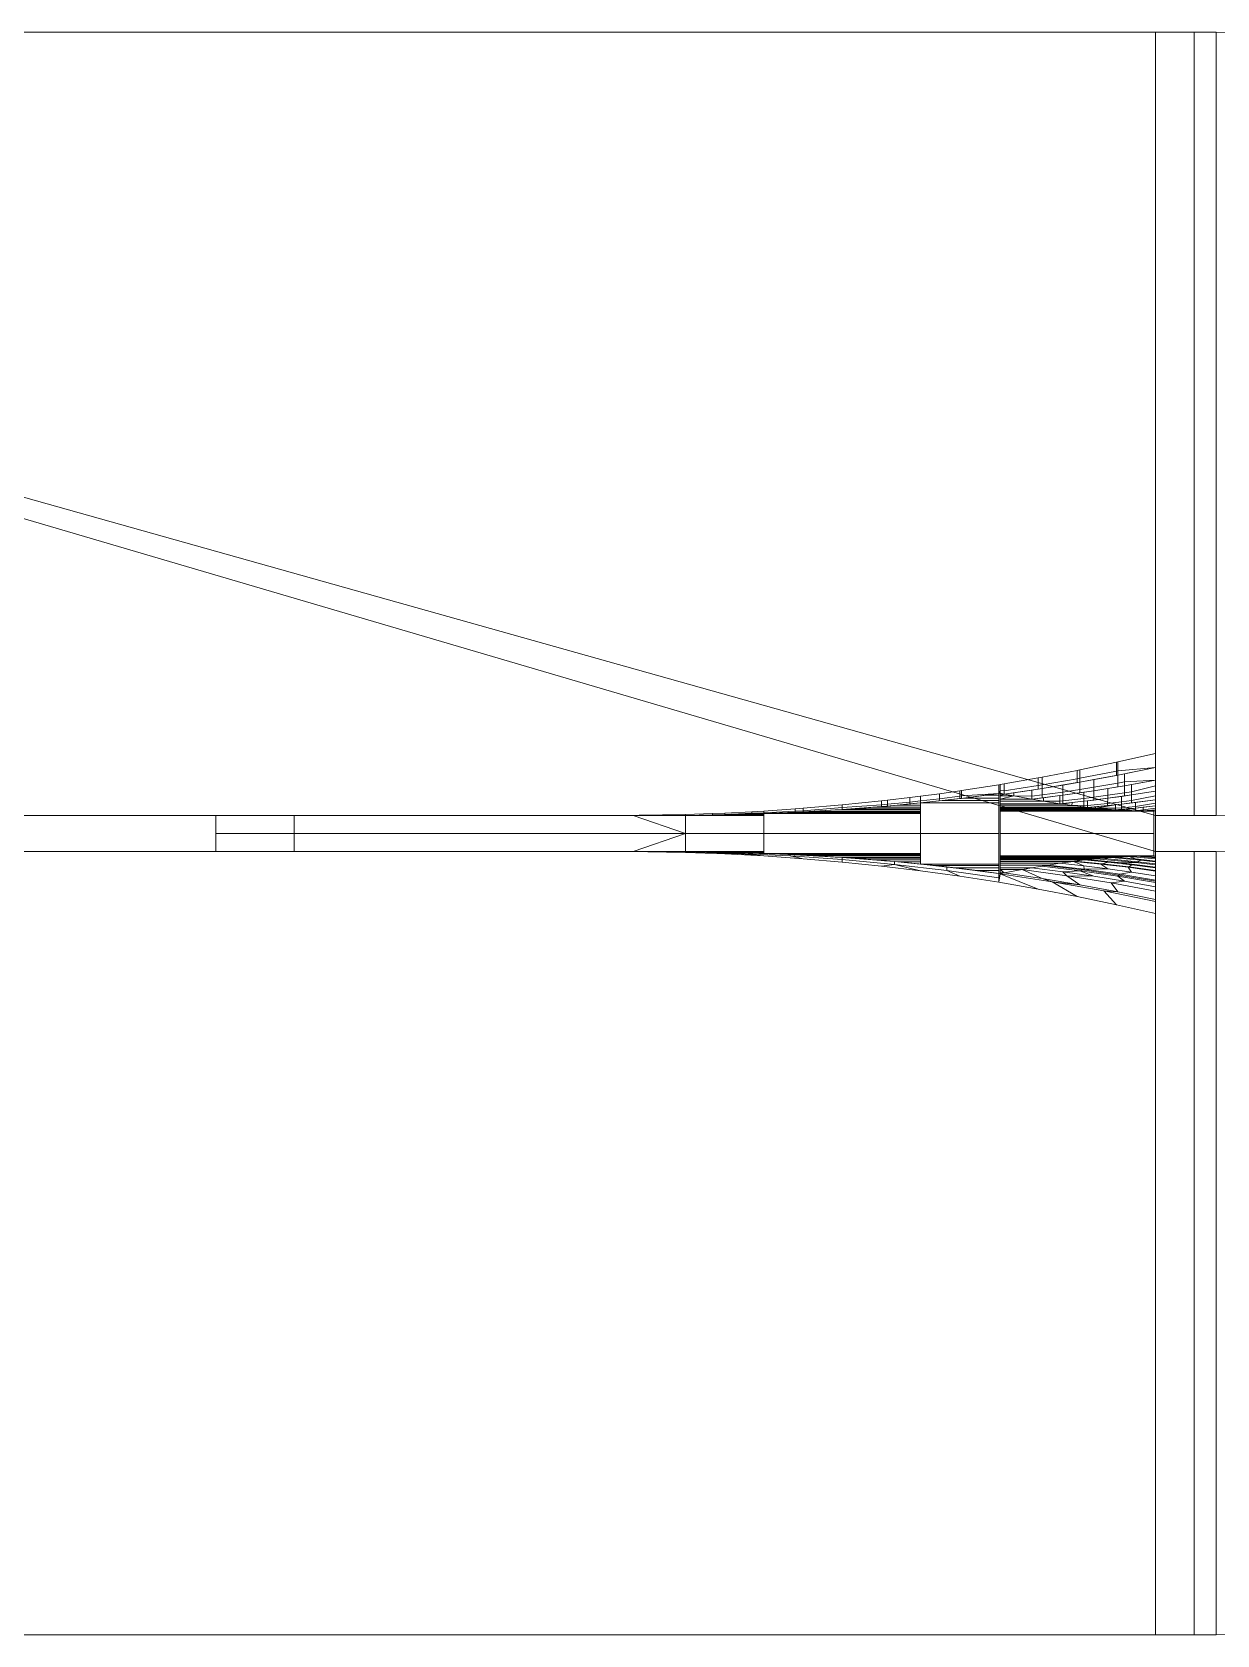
# Model space of a CAD drawing. Header units: millimetres. Extents: x -6 to 280, y -45 to 45.
# Drawn here: x 153.7 to 219.8, y -44.7 to 44.7 of the extents above; entities that cross this region are included whole.
import ezdxf

# ---------------------------------------------------------------- set-up
doc = ezdxf.new("R2010")
doc.units = ezdxf.units.MM
doc.header["$LTSCALE"] = 11.192908

msp = doc.modelspace()

# ---------------------------------------------------------------- meshes
at = {"linetype": 'Continuous', "lineweight": 0}
mesh = msp.add_polyface(dxfattribs=at)
corners = [(59.08, -44.736, 24.99), (59.08, -44.736, 24.99), (59.08, -1.004, 24.99), (59.08, -1.004, 24.99), (59.08, 1.004, 24.99), (59.08, 1.004, 24.99), (59.08, 44.736, 24.99), (59.08, 44.736, 24.99), (60.907, -44.74, 24.99), (60.907, 44.74, 24.99), (59.08, -1.004, 24.99), (59.08, 1.004, 24.99), (216.357, -44.739, 24.99), (216.357, -1.001, 24.99), (216.357, -1.001, 24.99), (216.357, 1.001, 24.99), (216.357, 1.001, 24.99), (216.357, 44.739, 24.99), (218.527, -44.739, 24.99), (218.527, -1.001, 24.99), (218.527, 1.001, 24.99), (218.527, 44.739, 24.99), (218.527, -44.739, 24.99), (218.527, -1.001, 24.99), (218.527, 1.001, 24.99), (218.527, 44.739, 24.99), (219.759, -44.733, 24.99), (219.759, -1.007, 24.99), (219.759, 1.007, 24.99), (219.759, 44.733, 24.99), (220.991, -44.714, 24.99), (220.991, -1.026, 24.99), (220.991, 1.026, 24.99), (220.991, 44.714, 24.99), (222.223, -44.683, 24.99), (222.223, -1.057, 24.99), (222.223, 1.057, 24.99), (222.223, 44.683, 24.99), (223.455, -44.638, 24.99), (223.455, -1.102, 24.99), (223.455, 1.102, 24.99), (223.455, 44.638, 24.99), (224.687, -44.581, 24.99), (224.687, -1.159, 24.99), (224.687, 1.159, 24.99), (224.687, 44.581, 24.99), (225.095, -44.559, 24.99), (225.095, -1.181, 24.99), (225.095, 1.181, 24.99), (225.095, 44.559, 24.99), (226.315, -44.486, 24.99), (226.315, -1.254, 24.99), (226.315, 1.254, 24.99), (226.315, 44.486, 24.99), (227.533, -44.4, 24.99), (227.533, -1.34, 24.99), (227.533, 1.34, 24.99), (227.533, 44.4, 24.99), (228.751, -44.302, 24.99), (228.751, -1.438, 24.99), (228.751, 1.438, 24.99), (228.751, 44.302, 24.99), (229.968, -44.191, 24.99), (229.968, -1.549, 24.99), (229.968, 1.549, 24.99), (229.968, 44.191, 24.99)]
mesh.append_faces([[corners[k] for k in face] for face in [(0, 1, 2, 3), (4, 5, 6, 7), (1, 8, 9, 2), (2, 9, 9, 10), (10, 9, 9, 11), (11, 9, 9, 5), (5, 9, 9, 6), (8, 12, 13, 9), (9, 13, 14, 9), (9, 14, 15, 9), (9, 15, 16, 9), (9, 16, 17, 9), (12, 18, 19, 13), (16, 20, 21, 17), (18, 22, 23, 19), (20, 24, 25, 21), (22, 26, 27, 23), (24, 28, 29, 25), (26, 30, 31, 27), (28, 32, 33, 29), (30, 34, 35, 31), (32, 36, 37, 33), (34, 38, 39, 35), (36, 40, 41, 37), (38, 42, 43, 39), (40, 44, 45, 41), (42, 46, 47, 43), (44, 48, 49, 45), (46, 50, 51, 47), (48, 52, 53, 49), (50, 54, 55, 51), (52, 56, 57, 53), (54, 58, 59, 55), (56, 60, 61, 57), (58, 62, 63, 59), (60, 64, 65, 61)]])
mesh = msp.add_polyface(dxfattribs=at)
corners = [(207.62, 2.72, 6.706), (207.62, 2.235, 7.747), (207.696, 2.733, 6.706), (207.696, 2.4, 7.396), (207.696, 2.245, 7.747), (207.922, 2.77, 6.706), (207.922, 2.38, 7.514), (207.922, 2.201, 7.925), (209.814, 3.103, 6.706), (209.814, 2.678, 7.514), (209.814, 2.48, 7.925), (210.04, 3.145, 6.706), (210.04, 2.716, 7.514), (210.04, 2.515, 7.925), (212.002, 3.524, 6.706), (212.002, 3.061, 7.514), (212.002, 2.842, 7.925), (212.152, 3.554, 6.706), (212.152, 3.088, 7.514), (212.153, 2.868, 7.925), (214.183, 3.979, 6.706), (214.183, 3.482, 7.515), (214.183, 3.244, 7.925), (214.258, 3.995, 6.706), (214.258, 3.497, 7.515), (214.258, 3.258, 7.925), (216.357, 4.465, 6.706), (216.357, 3.685, 7.925)]
mesh.append_faces([[corners[k] for k in face] for face in [(0, 2, 3, 1), (1, 3, 4, 1), (2, 5, 6, 3), (3, 6, 7, 4), (5, 8, 9, 6), (6, 9, 10, 7), (8, 11, 12, 9), (9, 12, 13, 10), (11, 14, 15, 12), (12, 15, 16, 13), (14, 17, 18, 15), (15, 18, 19, 16), (17, 20, 21, 18), (18, 21, 22, 19), (20, 23, 24, 21), (21, 24, 25, 22), (23, 26, 27, 24), (24, 27, 27, 25)]])
mesh = msp.add_polyface(dxfattribs=at)
corners = [(207.922, 2.201, 7.925), (208.456, 2.277, 7.925), (208.456, 2.1, 8.344), (209.474, 2.427, 7.925), (209.474, 2.076, 8.734), (209.474, 1.916, 9.144), (210.04, 2.515, 7.925), (210.04, 2.151, 8.734), (210.04, 1.985, 9.144), (211.202, 2.704, 7.925), (211.202, 2.315, 8.734), (211.202, 2.135, 9.144), (212.153, 2.868, 7.925), (212.153, 2.46, 8.734), (212.153, 2.269, 9.144), (212.925, 3.007, 7.925), (212.925, 2.583, 8.734), (212.925, 2.384, 9.144), (214.258, 3.258, 7.925), (214.259, 2.811, 8.734), (214.259, 2.598, 9.144), (214.643, 3.334, 7.925), (214.644, 2.88, 8.734), (214.644, 2.664, 9.144), (216.357, 3.685, 7.925), (216.357, 2.975, 9.144)]
mesh.append_faces([[corners[k] for k in face] for face in [(0, 1, 2, 0), (1, 3, 4, 2), (2, 4, 5, 2), (3, 6, 7, 4), (4, 7, 8, 5), (6, 9, 10, 7), (7, 10, 11, 8), (9, 12, 13, 10), (10, 13, 14, 11), (12, 15, 16, 13), (13, 16, 17, 14), (15, 18, 19, 16), (16, 19, 20, 17), (18, 21, 22, 19), (19, 22, 23, 20), (21, 24, 25, 22), (22, 25, 25, 23)]])
mesh = msp.add_polyface(dxfattribs=at)
corners = [(198.882, 1.593, 6.706), (198.882, 1.455, 7.224), (198.882, 1.339, 7.747), (201.074, 1.818, 6.706), (201.073, 1.599, 7.397), (201.072, 1.505, 7.747), (201.405, 1.855, 6.706), (201.404, 1.631, 7.397), (201.403, 1.533, 7.747), (202.666, 2.005, 6.706), (202.664, 1.758, 7.397), (202.664, 1.649, 7.747), (203.261, 2.08, 6.706), (203.26, 1.823, 7.397), (203.259, 1.708, 7.747), (204.305, 2.219, 6.706), (204.304, 1.943, 7.397), (204.303, 1.819, 7.747), (205.444, 2.38, 6.706), (205.443, 2.085, 7.397), (205.442, 1.951, 7.747), (205.545, 2.395, 6.706), (205.544, 2.098, 7.397), (205.543, 1.963, 7.747), (207.62, 2.72, 6.706), (207.62, 2.235, 7.747)]
mesh.append_faces([[corners[k] for k in face] for face in [(0, 3, 4, 1), (1, 4, 5, 2), (3, 6, 7, 4), (4, 7, 8, 5), (6, 9, 10, 7), (7, 10, 11, 8), (9, 12, 13, 10), (10, 13, 14, 11), (12, 15, 16, 13), (13, 16, 17, 14), (15, 18, 19, 16), (16, 19, 20, 17), (18, 21, 22, 19), (19, 22, 23, 20), (21, 24, 25, 22), (22, 25, 25, 23)]])
mesh = msp.add_polyface(dxfattribs=at)
corners = [(209.474, 1.916, 9.144), (210.109, 1.993, 9.144), (210.109, 1.809, 9.643), (211.028, 2.112, 9.144), (211.027, 1.801, 9.952), (211.026, 1.664, 10.363), (211.202, 2.135, 9.144), (211.201, 1.82, 9.952), (211.2, 1.681, 10.363), (212.364, 2.3, 9.144), (212.364, 1.958, 9.952), (212.363, 1.805, 10.363), (212.925, 2.384, 9.144), (212.924, 2.03, 9.952), (212.924, 1.87, 10.363), (213.698, 2.506, 9.144), (213.698, 2.135, 9.952), (213.698, 1.967, 10.363), (214.644, 2.664, 9.144), (214.644, 2.273, 9.952), (214.643, 2.095, 10.363), (215.029, 2.731, 9.144), (215.029, 2.333, 9.951), (215.029, 2.15, 10.363), (216.357, 2.975, 9.144), (216.357, 2.655, 9.748), (216.357, 2.358, 10.363)]
mesh.append_faces([[corners[k] for k in face] for face in [(0, 1, 2, 0), (1, 3, 4, 2), (2, 4, 5, 2), (3, 6, 7, 4), (4, 7, 8, 5), (6, 9, 10, 7), (7, 10, 11, 8), (9, 12, 13, 10), (10, 13, 14, 11), (12, 15, 16, 13), (13, 16, 17, 14), (15, 18, 19, 16), (16, 19, 20, 17), (18, 21, 22, 19), (19, 22, 23, 20), (21, 24, 25, 22), (22, 25, 26, 23)]])
mesh = msp.add_polyface(dxfattribs=at)
corners = [(203.251, 0, 7.747), (207.62, 0, 7.747), (203.251, 1.707, 7.747), (207.62, 1.707, 7.747), (204.453, 1.836, 7.747), (207.62, 1.836, 7.747), (205.656, 1.977, 7.747), (207.62, 1.977, 7.747), (206.859, 2.131, 7.747), (207.62, 2.131, 7.747), (207.62, 2.235, 7.747)]
mesh.append_faces([[corners[k] for k in face] for face in [(0, 2, 3, 1), (2, 4, 5, 3), (4, 6, 7, 5), (6, 8, 9, 7), (8, 10, 10, 9)]])
mesh = msp.add_polyface(dxfattribs=at)
corners = [(207.696, 0, 7.747), (216.281, 0, 14.491), (207.696, 1.254, 7.747), (216.281, 1.254, 14.491), (207.696, 1.26, 7.747), (215.683, 1.26, 14.021), (207.696, 1.278, 7.747), (215.038, 1.278, 13.515), (207.696, 1.309, 7.747), (214.397, 1.309, 13.011), (207.696, 1.326, 7.747), (214.131, 1.326, 12.802), (207.696, 1.375, 7.747), (213.463, 1.375, 12.278), (207.696, 1.436, 7.747), (212.802, 1.436, 11.758), (207.696, 1.459, 7.747), (212.578, 1.459, 11.582), (207.696, 1.544, 7.747), (211.879, 1.544, 11.033), (207.696, 1.64, 7.747), (211.189, 1.64, 10.491), (207.696, 1.664, 7.747), (211.026, 1.664, 10.363), (207.696, 1.809, 7.747), (210.109, 1.809, 9.643), (207.696, 1.916, 7.747), (209.474, 1.916, 9.144), (207.696, 2.1, 7.747), (208.456, 2.1, 8.344), (207.696, 2.201, 7.747), (207.922, 2.201, 7.925), (207.696, 2.245, 7.747)]
mesh.append_faces([[corners[k] for k in face] for face in [(0, 2, 3, 1), (2, 4, 5, 3), (4, 6, 7, 5), (6, 8, 9, 7), (8, 10, 11, 9), (10, 12, 13, 11), (12, 14, 15, 13), (14, 16, 17, 15), (16, 18, 19, 17), (18, 20, 21, 19), (20, 22, 23, 21), (22, 24, 25, 23), (24, 26, 27, 25), (26, 28, 29, 26), (26, 29, 29, 27), (28, 30, 31, 28), (28, 31, 31, 29), (30, 32, 32, 31)]])
mesh = msp.add_polyface(dxfattribs=at)
corners = [(211.026, 1.664, 10.363), (211.189, 1.68, 10.363), (211.189, 1.64, 10.491), (211.707, 1.733, 10.363), (211.706, 1.567, 10.897), (212.363, 1.805, 10.363), (212.362, 1.581, 11.058), (212.361, 1.484, 11.41), (212.58, 1.83, 10.363), (212.579, 1.569, 11.171), (212.578, 1.459, 11.582), (213.698, 1.967, 10.363), (213.696, 1.682, 11.171), (213.696, 1.561, 11.582), (214.472, 2.071, 10.363), (214.471, 1.771, 11.171), (214.47, 1.642, 11.582), (215.029, 2.15, 10.363), (215.028, 1.84, 11.171), (215.028, 1.706, 11.582), (216.357, 2.358, 10.363), (216.357, 2.102, 10.966), (216.357, 1.877, 11.582)]
mesh.append_faces([[corners[k] for k in face] for face in [(0, 1, 2, 0), (1, 3, 3, 2), (2, 3, 4, 2), (3, 5, 6, 4), (4, 6, 7, 4), (5, 8, 9, 6), (6, 9, 10, 7), (8, 11, 12, 9), (9, 12, 13, 10), (11, 14, 15, 12), (12, 15, 16, 13), (14, 17, 18, 15), (15, 18, 19, 16), (17, 20, 21, 18), (18, 21, 22, 19)]])
mesh = msp.add_polyface(dxfattribs=at)
corners = [(212.578, 1.459, 11.582), (212.802, 1.479, 11.582), (212.802, 1.436, 11.758), (213.009, 1.497, 11.582), (213.009, 1.416, 11.92), (214.133, 1.606, 11.582), (214.132, 1.406, 12.392), (214.131, 1.326, 12.802), (214.47, 1.642, 11.582), (214.469, 1.436, 12.392), (214.469, 1.353, 12.802), (215.246, 1.732, 11.582), (215.245, 1.511, 12.392), (215.245, 1.421, 12.802), (216.357, 1.877, 11.582), (216.357, 1.692, 12.188), (216.357, 1.537, 12.802)]
mesh.append_faces([[corners[k] for k in face] for face in [(0, 1, 2, 0), (1, 3, 4, 2), (3, 5, 5, 4), (4, 5, 6, 4), (4, 6, 7, 4), (5, 8, 9, 6), (6, 9, 10, 7), (8, 11, 12, 9), (9, 12, 13, 10), (11, 14, 15, 12), (12, 15, 16, 13)]])
mesh = msp.add_polyface(dxfattribs=at)
corners = [(150.825, 1.001, 6.706), (150.825, 1.001, 7.747), (183.795, 1.001, 6.706), (185.518, 1.001, 7.214), (187.217, 1.001, 7.747)]
mesh.append_faces([[corners[k] for k in face] for face in [(0, 2, 3, 1), (1, 3, 4, 1)]])
mesh = msp.add_polyface(dxfattribs=at)
corners = [(163.932, 0, 7.747), (168.3, 0, 7.747), (163.932, 1.001, 7.747), (168.3, 1.001, 7.747)]
mesh.append_faces([[corners[k] for k in face] for face in [(0, 2, 3, 1)]])
mesh = msp.add_polyface(dxfattribs=at)
corners = [(168.3, 0, 7.747), (190.144, 0, 7.747), (168.3, 1.001, 7.747), (187.217, 1.001, 7.747), (187.217, 1.001, 7.747), (190.144, 1.001, 7.747), (188.942, 1.004, 7.747), (190.144, 1.004, 7.747), (190.144, 1.014, 7.747)]
mesh.append_faces([[corners[k] for k in face] for face in [(0, 2, 3, 1), (1, 3, 4, 1), (1, 4, 5, 1), (4, 6, 7, 5), (6, 8, 8, 7)]])
mesh = msp.add_polyface(dxfattribs=at)
corners = [(183.795, 1.001, 6.706), (184.231, 1.001, 6.832), (185.73, 1.001, 7.279), (187.217, 1.001, 7.747), (186.97, 1.011, 6.706), (188.109, 1.004, 7.394), (188.672, 1.003, 7.747), (187.555, 1.016, 6.706), (188.942, 1.004, 7.747), (190.144, 1.064, 6.706), (190.144, 1.014, 7.747)]
mesh.append_faces([[corners[k] for k in face] for face in [(0, 4, 4, 1), (1, 4, 5, 2), (2, 5, 6, 3), (4, 7, 8, 5), (5, 8, 8, 6), (7, 9, 10, 8)]])
mesh = msp.add_polyface(dxfattribs=at)
corners = [(190.144, 1.064, 6.706), (190.144, 1.014, 7.747), (191.65, 1.114, 6.706), (191.649, 1.038, 7.747), (192.331, 1.142, 6.706), (192.33, 1.052, 7.747), (193.835, 1.216, 6.706), (193.834, 1.127, 7.399), (193.834, 1.093, 7.747), (194.517, 1.256, 6.706), (194.516, 1.155, 7.399), (194.515, 1.117, 7.747), (196.253, 1.372, 6.706), (196.252, 1.241, 7.398), (196.252, 1.189, 7.747), (196.701, 1.406, 6.706), (196.7, 1.267, 7.398), (196.699, 1.211, 7.747), (198.882, 1.593, 6.706), (198.882, 1.455, 7.224), (198.882, 1.339, 7.747)]
mesh.append_faces([[corners[k] for k in face] for face in [(0, 2, 3, 1), (2, 4, 5, 3), (4, 6, 7, 5), (5, 7, 8, 5), (6, 9, 10, 7), (7, 10, 11, 8), (9, 12, 13, 10), (10, 13, 14, 11), (12, 15, 16, 13), (13, 16, 17, 14), (15, 18, 19, 16), (16, 19, 20, 17)]])
mesh = msp.add_polyface(dxfattribs=at)
corners = [(190.144, 0, 7.747), (194.513, 0, 7.747), (190.144, 1.014, 7.747), (194.513, 1.014, 7.747), (191.649, 1.038, 7.747), (194.513, 1.038, 7.747), (193.154, 1.073, 7.747), (194.513, 1.073, 7.747), (194.513, 1.116, 7.747)]
mesh.append_faces([[corners[k] for k in face] for face in [(0, 2, 3, 1), (2, 4, 5, 3), (4, 6, 7, 5), (6, 8, 8, 7)]])
mesh = msp.add_polyface(dxfattribs=at)
corners = [(194.513, 0, 7.747), (203.251, 0, 7.747), (194.513, 1.116, 7.747), (203.251, 1.116, 7.747), (195.856, 1.171, 7.747), (203.251, 1.171, 7.747), (197.182, 1.237, 7.747), (203.251, 1.237, 7.747), (198.488, 1.314, 7.747), (203.251, 1.314, 7.747), (198.882, 1.339, 7.747), (203.251, 1.339, 7.747), (199.469, 1.38, 7.747), (203.251, 1.38, 7.747), (200.73, 1.476, 7.747), (203.251, 1.476, 7.747), (201.99, 1.585, 7.747), (203.251, 1.585, 7.747), (203.251, 1.707, 7.747)]
mesh.append_faces([[corners[k] for k in face] for face in [(0, 2, 3, 1), (2, 4, 5, 3), (4, 6, 7, 5), (6, 8, 9, 7), (8, 10, 11, 9), (10, 12, 13, 11), (12, 14, 15, 13), (14, 16, 17, 15), (16, 18, 18, 17)]])
mesh = msp.add_polyface(dxfattribs=at)
corners = [(214.131, 1.326, 12.802), (214.364, 1.344, 12.802), (214.364, 1.311, 12.985), (214.638, 1.367, 12.802), (214.638, 1.296, 13.2), (215.245, 1.421, 12.802), (215.244, 1.271, 13.675), (215.684, 1.464, 12.802), (215.683, 1.316, 13.613), (215.683, 1.26, 14.021), (216.357, 1.537, 12.802), (216.357, 1.414, 13.409), (216.357, 1.317, 14.021)]
mesh.append_faces([[corners[k] for k in face] for face in [(0, 1, 2, 0), (1, 3, 3, 2), (2, 3, 4, 2), (3, 5, 5, 4), (4, 5, 6, 4), (5, 7, 8, 6), (6, 8, 9, 6), (7, 10, 11, 8), (8, 11, 12, 9)]])
mesh = msp.add_polyface(dxfattribs=at)
corners = [(215.683, 1.26, 14.021), (216.281, 1.31, 14.021), (216.281, 1.254, 14.491), (216.357, 1.317, 14.021), (216.357, 1.261, 14.491)]
mesh.append_faces([[corners[k] for k in face] for face in [(0, 1, 2, 0), (1, 3, 4, 2)]])
mesh = msp.add_polyface(dxfattribs=at)
corners = [(216.357, -1.261, 14.491), (216.357, -1.219, 14.491), (216.357, -1.219, 14.94), (216.357, -1.196, 14.491), (216.357, -1.196, 15.24), (216.357, -1.156, 14.491), (216.357, -1.156, 15.92), (216.357, -1.131, 14.491), (216.357, -1.131, 16.459), (216.357, -1.099, 14.491), (216.357, -1.099, 17.272), (216.357, -1.086, 14.491), (216.357, -1.086, 17.678), (216.357, -1.055, 14.491), (216.357, -1.055, 18.898), (216.357, -1.029, 14.491), (216.357, -1.029, 20.117), (216.357, -1.012, 14.491), (216.357, -1.012, 21.336), (216.357, -1.004, 14.491), (216.357, -1.004, 22.555), (216.357, -1.001, 14.491), (216.357, -1.001, 23.533), (216.357, -1.001, 23.533), (216.357, -1.001, 24.99), (216.357, 1.001, 14.491), (216.357, 1.001, 23.533), (216.357, 1.001, 23.533), (216.357, 1.001, 24.99), (216.357, 1.004, 14.491), (216.357, 1.004, 22.555), (216.357, 1.012, 14.491), (216.357, 1.012, 21.336), (216.357, 1.029, 14.491), (216.357, 1.029, 20.117), (216.357, 1.055, 14.491), (216.357, 1.055, 18.898), (216.357, 1.086, 14.491), (216.357, 1.086, 17.678), (216.357, 1.09, 14.491), (216.357, 1.09, 17.538), (216.357, 1.131, 14.491), (216.357, 1.131, 16.459), (216.357, 1.156, 14.491), (216.357, 1.156, 15.92), (216.357, 1.196, 14.491), (216.357, 1.196, 15.24), (216.357, 1.219, 14.491), (216.357, 1.219, 14.94), (216.357, 1.261, 14.491)]
mesh.append_faces([[corners[k] for k in face] for face in [(0, 1, 2, 0), (1, 3, 4, 2), (3, 5, 6, 4), (5, 7, 8, 6), (7, 9, 10, 8), (9, 11, 12, 10), (11, 13, 14, 12), (13, 15, 16, 14), (15, 17, 18, 16), (17, 19, 20, 18), (19, 21, 22, 20), (21, 25, 26, 22), (22, 26, 26, 23), (23, 26, 27, 24), (24, 27, 28, 24), (25, 29, 30, 26), (29, 31, 32, 30), (31, 33, 34, 32), (33, 35, 36, 34), (35, 37, 38, 36), (37, 39, 40, 38), (39, 41, 42, 40), (41, 43, 44, 42), (43, 45, 46, 44), (45, 47, 48, 46), (47, 49, 49, 48)]])
mesh = msp.add_polyface(dxfattribs=at)
corners = [(216.357, 1.001, 23.533), (216.703, 1.001, 23.774), (216.357, 1.001, 23.774)]
mesh.append_faces([[corners[k] for k in face] for face in [(0, 1, 2, 0)]])
mesh = msp.add_polyface(dxfattribs=at)
corners = [(216.357, 1.001, 24.994), (216.357, 1.001, 24.384), (217.267, 1.001, 24.994), (216.357, 1.001, 24.003), (217.837, 1.001, 24.994), (216.357, 1.001, 23.774), (218.178, 1.001, 24.994), (216.703, 1.001, 23.774), (218.533, 1.001, 24.994)]
mesh.append_faces([[corners[k] for k in face] for face in [(0, 1, 2, 0), (1, 3, 4, 2), (3, 5, 6, 4), (5, 7, 8, 6)]])
mesh = msp.add_polyface(dxfattribs=at)
corners = [(163.932, -1.001, 7.747), (168.3, -1.001, 7.747), (163.932, 0, 7.747), (168.3, 0, 7.747)]
mesh.append_faces([[corners[k] for k in face] for face in [(0, 2, 3, 1)]])
mesh = msp.add_polyface(dxfattribs=at)
corners = [(190.144, -1.014, 7.747), (188.403, -1.002, 7.747), (190.144, -1.002, 7.747), (168.3, -1.001, 7.747), (187.217, -1.001, 7.747), (187.217, -1.001, 7.747), (190.144, -1.001, 7.747), (168.3, 0, 7.747), (190.144, 0, 7.747)]
mesh.append_faces([[corners[k] for k in face] for face in [(0, 1, 2, 0), (1, 5, 6, 2), (3, 7, 8, 4), (4, 8, 8, 5), (5, 8, 8, 6)]])
mesh = msp.add_polyface(dxfattribs=at)
corners = [(203.251, -1.707, 7.747), (201.99, -1.585, 7.747), (203.251, -1.585, 7.747), (200.73, -1.476, 7.747), (203.251, -1.476, 7.747), (199.469, -1.38, 7.747), (203.251, -1.38, 7.747), (198.882, -1.339, 7.747), (203.251, -1.339, 7.747), (198.488, -1.314, 7.747), (203.251, -1.314, 7.747), (197.182, -1.237, 7.747), (203.251, -1.237, 7.747), (195.856, -1.171, 7.747), (203.251, -1.171, 7.747), (194.513, -1.116, 7.747), (203.251, -1.116, 7.747), (194.513, 0, 7.747), (203.251, 0, 7.747)]
mesh.append_faces([[corners[k] for k in face] for face in [(0, 1, 2, 0), (1, 3, 4, 2), (3, 5, 6, 4), (5, 7, 8, 6), (7, 9, 10, 8), (9, 11, 12, 10), (11, 13, 14, 12), (13, 15, 16, 14), (15, 17, 18, 16)]])
mesh = msp.add_polyface(dxfattribs=at)
corners = [(207.696, -2.245, 7.747), (207.696, -2.201, 7.747), (207.922, -2.201, 7.925), (207.696, -2.013, 7.747), (208.93, -2.013, 8.716), (207.696, -1.916, 7.747), (209.474, -1.916, 9.144), (207.696, -1.764, 7.747), (210.38, -1.764, 9.856), (207.696, -1.664, 7.747), (211.026, -1.664, 10.363), (207.696, -1.565, 7.747), (211.714, -1.565, 10.903), (207.696, -1.478, 7.747), (212.411, -1.478, 11.451), (207.696, -1.459, 7.747), (212.578, -1.459, 11.582), (207.696, -1.394, 7.747), (213.237, -1.394, 12.1), (207.696, -1.341, 7.747), (213.903, -1.341, 12.623), (207.696, -1.326, 7.747), (214.131, -1.326, 12.802), (207.696, -1.29, 7.747), (214.77, -1.29, 13.304), (207.696, -1.266, 7.747), (215.414, -1.266, 13.809), (207.696, -1.26, 7.747), (215.683, -1.26, 14.021), (207.696, -1.254, 7.747), (216.281, -1.254, 14.491), (207.696, 0, 7.747), (216.281, 0, 14.491)]
mesh.append_faces([[corners[k] for k in face] for face in [(0, 1, 2, 0), (1, 3, 3, 2), (2, 3, 4, 2), (3, 5, 6, 4), (5, 7, 8, 6), (7, 9, 10, 8), (9, 11, 12, 10), (11, 13, 14, 12), (13, 15, 16, 14), (15, 17, 18, 16), (17, 19, 20, 18), (19, 21, 22, 20), (21, 23, 24, 22), (23, 25, 26, 24), (25, 27, 28, 26), (27, 29, 30, 28), (29, 31, 32, 30)]])
mesh = msp.add_polyface(dxfattribs=at)
corners = [(194.513, -1.116, 7.747), (193.009, -1.069, 7.747), (194.513, -1.069, 7.747), (191.504, -1.035, 7.747), (194.513, -1.035, 7.747), (190.144, -1.014, 7.747), (194.513, -1.014, 7.747), (190.144, 0, 7.747), (194.513, 0, 7.747)]
mesh.append_faces([[corners[k] for k in face] for face in [(0, 1, 2, 0), (1, 3, 4, 2), (3, 5, 6, 4), (5, 7, 8, 6)]])
mesh = msp.add_polyface(dxfattribs=at)
corners = [(207.62, -2.235, 7.747), (206.417, -2.072, 7.747), (207.62, -2.072, 7.747), (205.214, -1.923, 7.747), (207.62, -1.923, 7.747), (204.012, -1.787, 7.747), (207.62, -1.787, 7.747), (203.251, -1.707, 7.747), (207.62, -1.707, 7.747), (203.251, 0, 7.747), (207.62, 0, 7.747)]
mesh.append_faces([[corners[k] for k in face] for face in [(0, 1, 2, 0), (1, 3, 4, 2), (3, 5, 6, 4), (5, 7, 8, 6), (7, 9, 10, 8)]])
mesh = msp.add_polyface(dxfattribs=at)
corners = [(150.825, -1.001, 6.706), (183.795, -1.001, 6.706), (150.825, -1.001, 7.232), (185.518, -1.001, 7.214), (150.825, -1.001, 7.747), (187.183, -1.001, 7.736), (187.217, -1.001, 7.747)]
mesh.append_faces([[corners[k] for k in face] for face in [(0, 2, 3, 1), (2, 4, 5, 3), (4, 6, 6, 5)]])
mesh = msp.add_polyface(dxfattribs=at)
corners = [(183.795, -1.001, 6.706), (186.97, -1.011, 6.706), (190.144, -1.064, 6.706), (185.518, -1.001, 7.214), (188.602, -1.011, 7.226), (190.144, -1.032, 7.231), (187.184, -1.001, 7.736), (190.144, -1.014, 7.747), (187.199, -1.001, 7.741), (188.838, -1.004, 7.747), (187.217, -1.001, 7.747)]
mesh.append_faces([[corners[k] for k in face] for face in [(0, 3, 4, 1), (1, 4, 5, 2), (3, 6, 7, 4), (4, 7, 7, 5), (6, 8, 9, 7), (8, 10, 10, 9)]])
mesh = msp.add_polyface(dxfattribs=at)
corners = [(190.144, -1.064, 6.706), (192.331, -1.142, 6.706), (194.517, -1.256, 6.706), (196.701, -1.406, 6.706), (198.882, -1.593, 6.706), (190.144, -1.032, 7.227), (193.059, -1.115, 7.226), (195.972, -1.254, 7.225), (198.882, -1.455, 7.224), (190.144, -1.014, 7.747), (193.058, -1.07, 7.747), (195.972, -1.176, 7.746), (198.882, -1.34, 7.746), (192.538, -1.057, 7.747), (194.654, -1.122, 7.747), (196.769, -1.215, 7.746), (198.882, -1.34, 7.746), (195.119, -1.14, 7.747), (197.628, -1.262, 7.747), (198.882, -1.34, 7.746), (196.961, -1.225, 7.747), (198.882, -1.34, 7.747), (197.061, -1.23, 7.747), (198.396, -1.308, 7.747), (198.396, -1.308, 7.747), (198.882, -1.34, 7.747), (197.587, -1.259, 7.747), (197.587, -1.259, 7.747), (198.55, -1.318, 7.747), (198.882, -1.34, 7.747), (198.882, -1.339, 7.747)]
mesh.append_faces([[corners[k] for k in face] for face in [(0, 5, 6, 1), (1, 6, 6, 2), (2, 6, 7, 3), (3, 7, 8, 4), (5, 9, 10, 6), (6, 10, 11, 7), (7, 11, 12, 8), (9, 13, 14, 10), (10, 14, 15, 11), (11, 15, 16, 12), (13, 17, 17, 14), (14, 17, 18, 15), (15, 18, 19, 16), (17, 20, 21, 18), (18, 21, 21, 19), (20, 22, 23, 21), (21, 23, 24, 21), (21, 24, 25, 21), (22, 27, 27, 23), (24, 28, 29, 25), (28, 30, 30, 29)]])
mesh = msp.add_polyface(dxfattribs=at)
corners = [(198.882, -1.593, 6.706), (201.074, -1.818, 6.706), (203.261, -2.08, 6.706), (205.444, -2.38, 6.706), (207.62, -2.72, 6.706), (198.882, -1.455, 7.224), (201.803, -1.724, 7.223), (204.716, -2.061, 7.222), (207.62, -2.469, 7.222), (198.882, -1.339, 7.747), (201.802, -1.568, 7.746), (204.715, -1.866, 7.746), (207.62, -2.235, 7.746), (199.613, -1.39, 7.747), (202.034, -1.589, 7.747), (202.034, -1.589, 7.747), (203.899, -1.775, 7.746), (205.761, -1.99, 7.746), (207.62, -2.235, 7.746), (200.948, -1.494, 7.747), (201.561, -1.547, 7.747), (202.778, -1.66, 7.747), (204.395, -1.829, 7.747), (206.009, -2.021, 7.746), (207.62, -2.235, 7.746), (201.246, -1.519, 7.747), (201.246, -1.519, 7.747), (202.944, -1.676, 7.747), (204.505, -1.842, 7.747), (206.064, -2.028, 7.746), (207.62, -2.235, 7.746), (203.136, -1.696, 7.747), (205.726, -1.985, 7.747), (207.019, -2.152, 7.746), (207.019, -2.152, 7.746), (207.62, -2.235, 7.746), (204.162, -1.803, 7.747), (205.649, -1.976, 7.747), (207.355, -2.198, 7.747), (207.62, -2.235, 7.747), (205.214, -1.923, 7.747), (205.214, -1.923, 7.747), (207.462, -2.213, 7.747), (207.62, -2.235, 7.747), (207.62, -2.235, 7.747)]
mesh.append_faces([[corners[k] for k in face] for face in [(0, 5, 6, 1), (1, 6, 6, 2), (2, 6, 7, 3), (3, 7, 8, 4), (5, 9, 10, 6), (6, 10, 11, 7), (7, 11, 12, 8), (9, 13, 14, 10), (10, 14, 15, 11), (11, 15, 16, 11), (11, 16, 17, 11), (11, 17, 18, 12), (13, 19, 20, 14), (15, 21, 22, 16), (16, 22, 23, 17), (17, 23, 24, 18), (19, 26, 26, 20), (21, 27, 28, 22), (22, 28, 29, 23), (23, 29, 30, 24), (27, 31, 32, 28), (28, 32, 33, 29), (29, 33, 34, 30), (30, 34, 35, 30), (31, 36, 37, 32), (32, 37, 37, 32), (32, 37, 37, 33), (34, 38, 39, 35), (36, 41, 41, 37), (38, 42, 43, 39), (42, 44, 44, 43)]])
mesh = msp.add_polyface(dxfattribs=at)
corners = [(209.474, -1.916, 9.144), (211.202, -2.135, 9.144), (212.925, -2.384, 9.144), (214.644, -2.664, 9.144), (216.357, -2.975, 9.144), (210.04, -1.82, 9.587), (212.153, -2.078, 9.587), (214.259, -2.382, 9.586), (216.357, -2.738, 9.586), (210.245, -1.786, 9.749), (212.289, -2.03, 9.748), (214.327, -2.318, 9.748), (216.357, -2.655, 9.748), (210.38, -1.764, 9.856), (212.379, -1.998, 9.855), (214.372, -2.276, 9.855), (216.357, -2.601, 9.854), (211.026, -1.664, 10.363), (212.363, -1.805, 10.363), (213.698, -1.967, 10.363), (215.029, -2.15, 10.363), (216.357, -2.358, 10.363)]
mesh.append_faces([[corners[k] for k in face] for face in [(0, 5, 6, 1), (1, 6, 6, 2), (2, 6, 7, 3), (3, 7, 8, 4), (5, 9, 10, 6), (6, 10, 11, 7), (7, 11, 12, 8), (9, 13, 14, 10), (10, 14, 15, 11), (11, 15, 16, 12), (13, 17, 18, 14), (14, 18, 19, 14), (14, 19, 20, 15), (15, 20, 21, 16)]])
mesh = msp.add_polyface(dxfattribs=at)
corners = [(211.026, -1.664, 10.363), (212.363, -1.805, 10.363), (213.698, -1.967, 10.363), (215.029, -2.15, 10.363), (216.357, -2.358, 10.363), (211.797, -1.555, 10.968), (213.321, -1.706, 10.967), (214.841, -1.887, 10.967), (216.357, -2.102, 10.966), (211.888, -1.543, 11.04), (213.382, -1.69, 11.039), (214.871, -1.866, 11.039), (216.357, -2.074, 11.038), (212.411, -1.478, 11.451), (213.729, -1.602, 11.451), (215.045, -1.749, 11.451), (216.357, -1.922, 11.45), (212.578, -1.459, 11.582), (214.47, -1.642, 11.582), (216.357, -1.877, 11.582)]
mesh.append_faces([[corners[k] for k in face] for face in [(0, 5, 5, 1), (1, 5, 6, 2), (2, 6, 7, 3), (3, 7, 8, 4), (5, 9, 10, 6), (6, 10, 11, 7), (7, 11, 12, 8), (9, 13, 14, 10), (10, 14, 15, 11), (11, 15, 16, 12), (13, 17, 18, 14), (14, 18, 18, 15), (15, 18, 19, 16)]])
mesh = msp.add_polyface(dxfattribs=at)
corners = [(212.578, -1.459, 11.582), (214.47, -1.642, 11.582), (216.357, -1.877, 11.582), (213.072, -1.409, 11.97), (215.264, -1.621, 11.969), (216.357, -1.755, 11.969), (213.352, -1.385, 12.189), (215.357, -1.573, 12.188), (216.357, -1.692, 12.188), (213.903, -1.341, 12.623), (215.54, -1.489, 12.623), (216.357, -1.579, 12.622), (214.131, -1.326, 12.802), (215.245, -1.421, 12.802), (216.357, -1.537, 12.802)]
mesh.append_faces([[corners[k] for k in face] for face in [(0, 3, 4, 1), (1, 4, 5, 2), (3, 6, 7, 4), (4, 7, 8, 5), (6, 9, 10, 7), (7, 10, 11, 8), (9, 12, 13, 10), (10, 13, 14, 11)]])
mesh = msp.add_polyface(dxfattribs=at)
corners = [(214.131, -1.326, 12.802), (215.245, -1.421, 12.802), (216.357, -1.537, 12.802), (214.906, -1.284, 13.409), (216.357, -1.414, 13.409), (215.333, -1.268, 13.746), (216.357, -1.357, 13.746), (215.481, -1.264, 13.862), (216.357, -1.339, 13.862), (215.683, -1.26, 14.021), (216.357, -1.317, 14.021)]
mesh.append_faces([[corners[k] for k in face] for face in [(0, 3, 3, 1), (1, 3, 4, 2), (3, 5, 6, 4), (5, 7, 8, 6), (7, 9, 10, 8)]])
mesh = msp.add_polyface(dxfattribs=at)
corners = [(215.683, -1.26, 14.021), (216.357, -1.317, 14.021), (216.281, -1.254, 14.491), (216.357, -1.261, 14.491), (216.357, -1.261, 14.491)]
mesh.append_faces([[corners[k] for k in face] for face in [(0, 2, 3, 1), (2, 4, 4, 3)]])
mesh = msp.add_polyface(dxfattribs=at)
corners = [(216.357, -1.001, 23.533), (216.703, -1.001, 23.774), (216.357, -1.001, 23.774)]
mesh.append_faces([[corners[k] for k in face] for face in [(0, 2, 2, 1)]])
mesh = msp.add_polyface(dxfattribs=at)
corners = [(216.357, -1.001, 23.774), (216.703, -1.001, 23.774), (216.358, -1.001, 24.308), (217.492, -1.001, 24.308), (216.357, -1.001, 24.689), (218.068, -1.001, 24.689), (216.357, -1.001, 24.994), (218.533, -1.001, 24.994)]
mesh.append_faces([[corners[k] for k in face] for face in [(0, 2, 3, 1), (2, 4, 5, 3), (4, 6, 7, 5)]])
mesh = msp.add_polyface(dxfattribs=at)
corners = [(207.62, -2.72, 6.706), (209.814, -3.103, 6.706), (212.002, -3.524, 6.706), (214.183, -3.979, 6.706), (216.357, -4.465, 6.706), (207.62, -2.235, 7.747), (207.696, -2.245, 7.747), (207.696, -2.245, 7.747), (210.595, -2.692, 7.747), (213.482, -3.209, 7.747), (216.357, -3.794, 7.748), (207.62, -2.235, 7.747), (207.62, -2.235, 7.747), (207.696, -2.245, 7.747), (210.595, -2.692, 7.747), (213.482, -3.209, 7.747), (216.357, -3.794, 7.748), (207.922, -2.201, 7.925), (210.04, -2.515, 7.925), (212.153, -2.868, 7.925), (214.258, -3.258, 7.925), (216.357, -3.685, 7.925)]
mesh.append_faces([[corners[k] for k in face] for face in [(0, 5, 6, 0), (0, 6, 7, 1), (1, 7, 8, 2), (2, 8, 9, 3), (3, 9, 10, 4), (5, 11, 12, 5), (5, 12, 12, 6), (7, 13, 14, 8), (8, 14, 15, 9), (9, 15, 16, 10), (13, 17, 18, 14), (14, 18, 19, 14), (14, 19, 20, 15), (15, 20, 21, 16)]])
mesh = msp.add_polyface(dxfattribs=at)
corners = [(207.922, -2.201, 7.925), (210.04, -2.515, 7.925), (212.153, -2.868, 7.925), (214.258, -3.258, 7.925), (216.357, -3.685, 7.925), (208.93, -2.013, 8.716), (211.415, -2.355, 8.717), (213.891, -2.755, 8.717), (216.357, -3.215, 8.717), (209.474, -1.916, 9.144), (211.202, -2.135, 9.144), (212.925, -2.384, 9.144), (214.644, -2.664, 9.144), (216.357, -2.975, 9.144)]
mesh.append_faces([[corners[k] for k in face] for face in [(0, 5, 5, 1), (1, 5, 6, 2), (2, 6, 7, 3), (3, 7, 8, 4), (5, 9, 10, 6), (6, 10, 11, 6), (6, 11, 12, 7), (7, 12, 13, 8)]])

doc.saveas('drawing.dxf')
